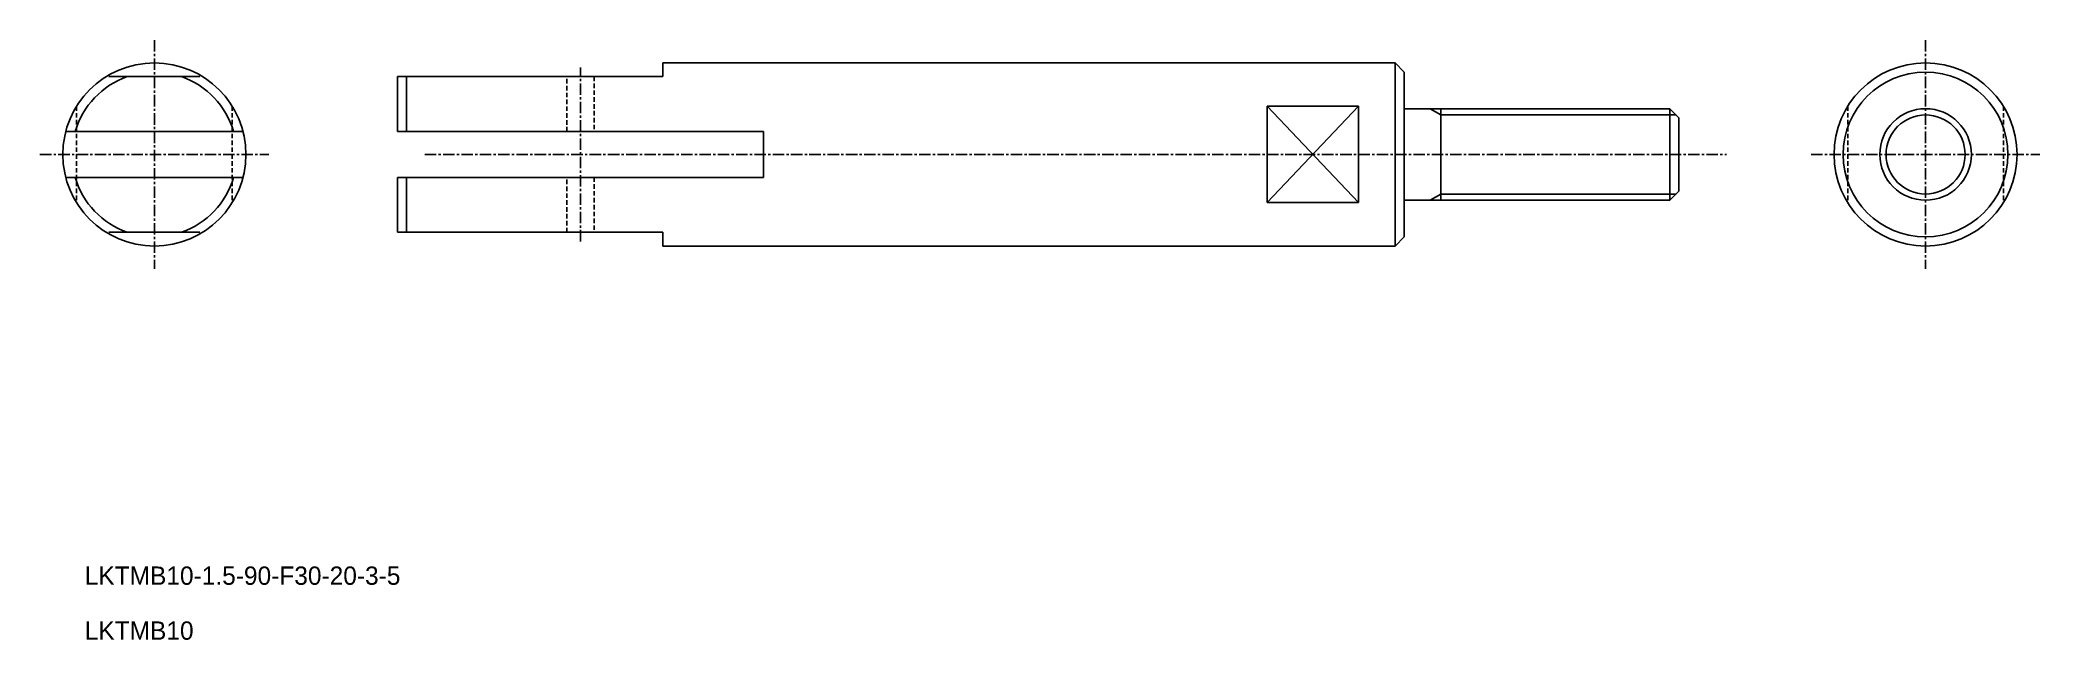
# Model space of a CAD drawing. Extents: x 220 to 439, y -33 to 32.
import ezdxf

# ---------------------------------------------------------------- set-up
doc = ezdxf.new("R2010")
doc.units = 0
doc.linetypes.add('CENTER', pattern=[2, 1.25, -0.25, 0.25, -0.25])
doc.linetypes.add('DASHED', pattern=[0.75, 0.5, -0.25])
doc.layers.get('0').update_dxf_attribs({"linetype": 'CONTINUOUS'})
doc.layers.add('CENTER', color=1, linetype='CENTER')

msp = doc.modelspace()

# ---------------------------------------------------------------- linework, layer by layer
at = {"color": 7, "linetype": 'CONTINUOUS'}
for p, q in [((288.13, 29.81), (368.13, 29.81)), ((288.13, 28.31), (288.13, 29.81)), ((368.13, 29.81), (368.13, 9.81)), ((368.13, 29.81), (369.13, 28.81)), ((369.13, 28.81), (369.13, 10.81)), ((227.62, 28.31), (237.57, 28.31)), ((288.13, 28.31), (259.13, 28.31)), ((259.13, 22.31), (259.13, 28.31)), ((260.13, 22.31), (260.13, 28.31)), ((354.13, 25.08), (364.13, 25.08)), ((364.13, 25.08), (354.13, 14.55)), ((354.13, 25.08), (364.13, 14.55)), ((354.13, 25.08), (354.13, 14.55)), ((364.13, 25.08), (364.13, 14.55)), ((398.13, 24.81), (369.13, 24.81)), ((373.13, 24.81), (373.13, 14.81)), ((398.13, 24.81), (398.13, 14.81)), ((398.13, 24.81), (399.13, 23.81)), ((222.91, 22.31), (242.28, 22.31)), ((299.13, 22.31), (259.13, 22.31)), ((299.13, 22.31), (299.13, 17.31)), ((399.13, 23.81), (399.13, 15.81)), ((222.91, 17.31), (242.28, 17.31)), ((299.13, 17.31), (259.13, 17.31)), ((259.13, 11.31), (259.13, 17.31)), ((260.13, 11.31), (260.13, 17.31)), ((399.13, 15.81), (398.13, 14.81)), ((354.13, 14.55), (364.13, 14.55)), ((398.13, 14.81), (369.13, 14.81)), ((227.62, 11.31), (237.57, 11.31)), ((288.13, 11.31), (259.13, 11.31)), ((288.13, 11.31), (288.13, 9.81)), ((288.13, 9.81), (368.13, 9.81)), ((369.13, 10.81), (368.13, 9.81))]:
    msp.add_line(p, q, dxfattribs=at)
at = {"color": 3, "linetype": 'DASHED'}
for p, q in [((277.63, 22.31), (277.63, 28.31)), ((280.63, 28.31), (280.63, 22.31)), ((224.09, 25.08), (224.09, 14.55)), ((241.09, 25.08), (241.09, 14.55)), ((417.57, 25.08), (417.57, 14.55)), ((434.57, 25.08), (434.57, 14.55)), ((277.63, 11.31), (277.63, 17.31)), ((280.63, 17.31), (280.63, 11.31))]:
    msp.add_line(p, q, dxfattribs=at)
at = {"color": 3, "linetype": 'CONTINUOUS'}
for p, q in [((371.96, 24.81), (373.13, 24.14)), ((398.81, 24.14), (373.13, 24.14)), ((371.96, 14.81), (373.13, 15.49)), ((398.81, 15.49), (373.13, 15.49))]:
    msp.add_line(p, q, dxfattribs=at)
at = {"color": 7, "linetype": 'CONTINUOUS'}
for centre, radius in [((232.59, 19.81), 10), ((426.07, 19.81), 10), ((426.07, 19.81), 9), ((426.07, 19.81), 4.32)]:
    msp.add_circle(centre, radius, dxfattribs=at)
at = {"color": 3, "linetype": 'CONTINUOUS'}
msp.add_circle((426.07, 19.81), 5, dxfattribs=at)
at = {"color": 7, "linetype": 'CONTINUOUS'}
for start, end in [(109.1881, 163.8724), (16.1276, 70.8119), (196.1276, 250.8119), (289.1881, 343.8724)]:
    msp.add_arc((232.59, 19.81), 9, start, end, dxfattribs=at)
at = {"layer": 'CENTER', "color": 1, "linetype": 'CENTER'}
for p, q in [((232.59, 32.31), (232.59, 7.31)), ((426.07, 32.31), (426.07, 7.31)), ((279.13, 10.31), (279.13, 29.31)), ((220.09, 19.81), (245.09, 19.81)), ((262.13, 19.81), (404.31, 19.81)), ((413.57, 19.81), (438.57, 19.81))]:
    msp.add_line(p, q, dxfattribs=at)

# ---------------------------------------------------------------- texts
at = {"color": 7, "linetype": 'CONTINUOUS'}
for s, p in [('LKTMB10-1.5-90-F30-20-3-5', (224.98, -27.2)), ('LKTMB10', (224.98, -33.2))]:
    msp.add_text(s, height=2, dxfattribs=at).set_placement(p)

doc.saveas('drawing.dxf')
